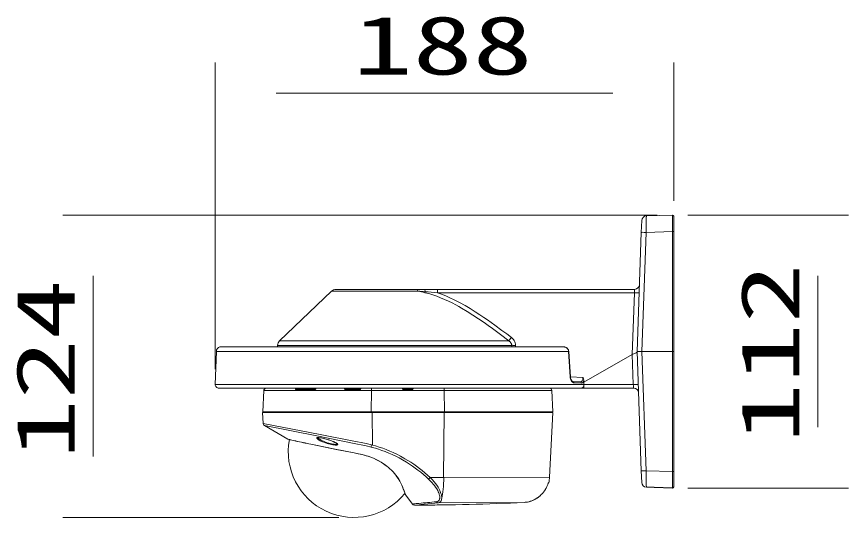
# Model space of a CAD drawing. Units: millimetres on the paper. Extents: x -62 to 65, y -59 to 59.
# Drawn here: x 0.53 to 34.62, y 20.12 to 40.65 of the extents above; entities that cross this region are included whole.
import ezdxf
from ezdxf.enums import TextEntityAlignment as Align

# ---------------------------------------------------------------- set-up
doc = ezdxf.new("R2010")
doc.units = ezdxf.units.MM
doc.layers.add('0-2_GAIKEI', color=4, linetype='Continuous', lineweight=9)
doc.layers.add('0-3_SUNPO', color=7, linetype='Continuous', lineweight=9)
doc.styles.add('ＭＳ ゴシック', font='')
doc.styles.get('ＭＳ ゴシック').set_extended_font_data('MS Gothic')

msp = doc.modelspace()

# ---------------------------------------------------------------- linework, layer by layer
at = {"layer": '0-2_GAIKEI', "color": 7}
for p, q in [((27.409, 32.519), (26.341, 32.482)), ((27.46, 32.469), (27.46, 21.384)), ((26.148, 32.289), (26.131, 31.806)), ((25.96, 26.921), (26.131, 31.806)), ((13.432, 29.397), (11.303, 27.358)), ((17.248, 29.471), (13.618, 29.471)), ((17.248, 29.471), (25.856, 29.471)), ((22.932, 27.115), (8.87, 27.115)), ((11.222, 27.175), (11.219, 27.115)), ((8.713, 26.928), (8.666, 25.576)), ((23.224, 25.885), (23.157, 26.929)), ((25.96, 26.921), (26.131, 22.036)), ((23.224, 25.881), (23.738, 25.863)), ((23.338, 25.684), (23.634, 25.674)), ((23.776, 25.577), (23.773, 25.746)), ((8.816, 25.421), (25.82, 25.421)), ((10.658, 25.326), (10.612, 24.451)), ((10.665, 25.359), (10.675, 25.359)), ((22.463, 25.326), (22.509, 24.451)), ((10.61, 24.421), (22.51, 24.421)), ((10.634, 23.967), (10.61, 24.421)), ((10.612, 24.451), (18.06, 24.451)), ((18.06, 24.451), (22.509, 24.451)), ((22.372, 21.776), (22.51, 24.421)), ((11.637, 23.328), (10.683, 23.886)), ((26.148, 21.553), (26.131, 22.036)), ((22.32, 21.534), (22.32, 21.533)), ((22.334, 21.543), (22.325, 21.543)), ((22.286, 21.446), (22.286, 21.446)), ((26.511, 21.354), (26.341, 21.36)), ((26.511, 21.354), (26.653, 21.349)), ((27.409, 21.323), (26.653, 21.349)), ((27.46, 21.384), (27.46, 21.373)), ((21.519, 20.761), (21.519, 20.761))]:
    msp.add_line(p, q, dxfattribs=at)
at = {"layer": '0-2_GAIKEI'}
for p, q in [((26.153, 26.921), (26.324, 31.806)), ((27.409, 31.844), (26.324, 31.806)), ((27.409, 31.844), (27.409, 21.998)), ((16.975, 29.397), (13.432, 29.397)), ((17.27, 29.374), (17.261, 29.334)), ((17.779, 29.471), (17.779, 29.332)), ((25.845, 29.332), (17.779, 29.332)), ((25.756, 26.804), (25.845, 29.332)), ((25.845, 29.332), (25.856, 29.471)), ((11.303, 27.358), (20.699, 27.358)), ((8.856, 27.113), (22.943, 27.113)), ((20.979, 27.175), (20.979, 27.115)), ((23.149, 26.928), (8.713, 26.928)), ((23.216, 25.883), (23.149, 26.928)), ((25.756, 26.804), (23.78, 25.671)), ((25.756, 26.804), (25.756, 26.804)), ((27.46, 26.921), (25.96, 26.921)), ((25.96, 26.918), (25.96, 26.921)), ((26.153, 26.921), (26.324, 22.036)), ((8.666, 25.576), (23.776, 25.576)), ((23.776, 25.576), (23.776, 25.577)), ((23.776, 25.577), (23.78, 25.577)), ((23.78, 25.671), (23.78, 25.421)), ((10.658, 25.326), (15.069, 25.326)), ((11.975, 25.359), (12.739, 25.359)), ((11.989, 25.371), (12.751, 25.371)), ((12.026, 25.42), (12.028, 25.401)), ((12.028, 25.401), (12.731, 25.401)), ((12.044, 25.401), (12.044, 25.421)), ((12.731, 25.401), (12.044, 25.401)), ((12.731, 25.401), (12.731, 25.421)), ((12.731, 25.371), (12.731, 25.401)), ((12.731, 25.401), (12.731, 25.401)), ((12.781, 25.401), (12.781, 25.401)), ((13.99, 25.401), (13.99, 25.401)), ((14.013, 25.359), (14.582, 25.359)), ((14.02, 25.371), (14.587, 25.371)), ((14.04, 25.401), (14.04, 25.421)), ((14.04, 25.371), (14.04, 25.401)), ((14.04, 25.401), (14.04, 25.401)), ((14.567, 25.401), (14.04, 25.401)), ((14.567, 25.401), (14.567, 25.421)), ((14.567, 25.401), (14.567, 25.401)), ((14.617, 25.401), (14.617, 25.401)), ((15.069, 25.326), (15.061, 24.451)), ((15.069, 25.326), (16.56, 25.326)), ((16.34, 25.42), (16.34, 25.421)), ((16.36, 25.401), (16.36, 25.401)), ((16.759, 25.391), (16.362, 25.391)), ((16.39, 25.371), (16.56, 25.371)), ((16.39, 25.359), (16.56, 25.359)), ((16.731, 25.371), (16.56, 25.371)), ((18.052, 25.326), (16.56, 25.326)), ((16.731, 25.359), (16.731, 25.371)), ((16.761, 25.401), (16.761, 25.401)), ((18.052, 25.326), (22.463, 25.326)), ((18.052, 25.326), (18.06, 24.451)), ((10.64, 24.441), (11.957, 24.441)), ((10.641, 24.421), (10.64, 24.441)), ((12.216, 24.451), (12.216, 24.436)), ((12.56, 24.451), (12.284, 24.451)), ((12.574, 24.441), (14.033, 24.441)), ((14.033, 24.441), (14.032, 24.439)), ((14.058, 24.439), (14.032, 24.439)), ((14.56, 24.441), (15.066, 24.441)), ((15.102, 24.421), (15.114, 23.081)), ((16.56, 24.441), (18.055, 24.441)), ((18.051, 24.421), (18.025, 21.758)), ((18.055, 24.441), (18.055, 24.421)), ((18.055, 24.441), (22.48, 24.441)), ((22.48, 24.421), (22.48, 24.441)), ((22.494, 24.422), (22.494, 24.423)), ((15.114, 23.081), (15.073, 23.092)), ((14.36, 22.766), (14.36, 22.765)), ((15.57, 22.315), (15.568, 22.316)), ((15.827, 22.113), (15.825, 22.115)), ((27.409, 21.998), (26.324, 22.036)), ((17.481, 21.756), (18.025, 21.758)), ((18.025, 21.758), (18.026, 21.758)), ((18.026, 21.758), (18.035, 21.758)), ((18.035, 21.758), (22.372, 21.776)), ((26.653, 21.361), (27.408, 21.335)), ((26.653, 21.361), (26.653, 21.36)), ((26.653, 21.36), (27.409, 21.334)), ((27.459, 21.373), (27.46, 21.373)), ((17.871, 20.959), (17.871, 20.956)), ((17.871, 20.956), (17.871, 20.956)), ((17.951, 20.908), (17.951, 20.908)), ((17.032, 20.64), (16.831, 20.621)), ((17.098, 20.647), (17.032, 20.64)), ((17.804, 20.717), (17.098, 20.647)), ((17.798, 20.629), (17.77, 20.629)), ((17.798, 20.629), (17.916, 20.631)), ((17.804, 20.717), (21.326, 20.735)), ((17.916, 20.63), (17.916, 20.631)), ((18.266, 20.636), (18.384, 20.638)), ((18.384, 20.638), (18.411, 20.638))]:
    msp.add_line(p, q, dxfattribs=at)
for points in [[(26.341, 32.482), (26.341, 32.482), (26.34, 32.482), (26.34, 32.481), (26.339, 32.473), (26.336, 32.402), (26.332, 32.24), (26.324, 31.806)], [(27.409, 32.519), (27.409, 32.519), (27.408, 32.518), (27.408, 32.443), (27.409, 31.844)], [(17.27, 29.374), (17.267, 29.405), (17.263, 29.433), (17.258, 29.455), (17.252, 29.468), (17.25, 29.47), (17.248, 29.471)], [(20.699, 27.358), (20.365, 27.614), (20.028, 27.865), (19.858, 27.988), (19.687, 28.108), (19.459, 28.265), (19.229, 28.417), (18.997, 28.563), (18.766, 28.7), (18.651, 28.766), (18.534, 28.83), (18.378, 28.912), (18.222, 28.989), (18.065, 29.061), (17.905, 29.129), (17.744, 29.191), (17.583, 29.246), (17.422, 29.294), (17.261, 29.334)], [(20.807, 27.495), (20.613, 27.643), (20.418, 27.79), (20.121, 28.007), (19.821, 28.219), (19.67, 28.322), (19.519, 28.423), (19.315, 28.555), (19.111, 28.682), (18.905, 28.803), (18.681, 28.928), (18.569, 28.987), (18.457, 29.044), (18.287, 29.125), (18.118, 29.201), (17.948, 29.27), (17.779, 29.332)], [(20.819, 27.175), (20.818, 27.194), (20.815, 27.213), (20.809, 27.232), (20.802, 27.25), (20.782, 27.284), (20.755, 27.314), (20.728, 27.337), (20.699, 27.358)], [(20.979, 27.175), (20.974, 27.225), (20.963, 27.275), (20.946, 27.322), (20.921, 27.369), (20.891, 27.412), (20.856, 27.451), (20.833, 27.474), (20.807, 27.495)], [(11.222, 27.175), (20.819, 27.175), (20.82, 27.115)], [(22.943, 27.113), (22.961, 27.112), (22.982, 27.109), (23.002, 27.104), (23.023, 27.097), (23.056, 27.082), (23.085, 27.06)], [(25.756, 26.804), (25.799, 25.566), (23.78, 25.566)], [(25.96, 26.918), (25.959, 26.907), (25.954, 26.897), (25.947, 26.887), (25.937, 26.879), (25.925, 26.872), (25.895, 26.859), (25.858, 26.845), (25.818, 26.831), (25.777, 26.814), (25.756, 26.804)], [(23.216, 25.883), (23.221, 25.841), (23.23, 25.801), (23.243, 25.764), (23.259, 25.73), (23.281, 25.697), (23.306, 25.67), (23.332, 25.65), (23.346, 25.644), (23.36, 25.639), (23.379, 25.636), (23.677, 25.626), (23.697, 25.629), (23.716, 25.638), (23.733, 25.655), (23.749, 25.68), (23.762, 25.71), (23.773, 25.746)], [(12.026, 25.42), (12.007, 25.416), (11.989, 25.41), (11.977, 25.403), (11.967, 25.395), (11.96, 25.386), (11.956, 25.376), (11.958, 25.367), (11.963, 25.362), (11.97, 25.359), (11.975, 25.359)], [(12.028, 25.401), (12.012, 25.399), (11.996, 25.396), (11.982, 25.391), (11.977, 25.388), (11.971, 25.384), (11.969, 25.381), (11.97, 25.377), (11.972, 25.375), (11.977, 25.373), (11.989, 25.371)], [(12.739, 25.359), (12.75, 25.36), (12.761, 25.365), (12.773, 25.373), (12.782, 25.384), (12.788, 25.394), (12.795, 25.41), (12.798, 25.418), (12.799, 25.42)], [(13.969, 25.42), (13.968, 25.418), (13.967, 25.413), (13.968, 25.4), (13.971, 25.389), (13.978, 25.377), (13.988, 25.367), (13.999, 25.361), (14.013, 25.359)], [(14.567, 25.371), (14.567, 25.401), (14.04, 25.401)], [(14.582, 25.359), (14.595, 25.361), (14.607, 25.366), (14.617, 25.375), (14.624, 25.385), (14.629, 25.395), (14.633, 25.405), (14.636, 25.418), (14.637, 25.42)], [(16.34, 25.42), (16.341, 25.411), (16.342, 25.403), (16.348, 25.388), (16.352, 25.38), (16.363, 25.368), (16.375, 25.361), (16.39, 25.359), (16.39, 25.371)], [(16.781, 25.421), (16.781, 25.42), (16.78, 25.411), (16.779, 25.403), (16.773, 25.388), (16.768, 25.38), (16.758, 25.368), (16.746, 25.361), (16.731, 25.359), (16.56, 25.359)], [(12.284, 24.451), (12.26, 24.442), (12.247, 24.439), (12.216, 24.436), (11.953, 24.436)], [(11.957, 24.441), (11.962, 24.45), (11.962, 24.451), (11.962, 24.451), (11.963, 24.451)], [(12.555, 24.451), (12.563, 24.45), (12.57, 24.446), (12.574, 24.441), (12.575, 24.439)], [(12.596, 24.421), (12.586, 24.424), (12.578, 24.433), (12.575, 24.439)], [(14.045, 24.451), (14.041, 24.45), (14.037, 24.448), (14.033, 24.441)], [(14.06, 24.44), (14.067, 24.448), (14.075, 24.451)], [(16.56, 24.441), (15.066, 24.441), (15.066, 24.421)], [(10.634, 23.967), (12.973, 23.513), (14.353, 23.246)], [(10.683, 23.886), (12.83, 23.458), (14.36, 23.156)], [(13.252, 23.319), (13.127, 23.354), (13.066, 23.368), (13.008, 23.38), (12.957, 23.389), (12.912, 23.394), (12.887, 23.395), (12.866, 23.394), (12.849, 23.391), (12.835, 23.385), (12.831, 23.38), (12.829, 23.375), (12.83, 23.369), (12.832, 23.363), (12.839, 23.352), (12.85, 23.341), (12.871, 23.324), (12.897, 23.306), (12.933, 23.284), (12.974, 23.263), (13.063, 23.222), (13.156, 23.186), (13.252, 23.154)], [(13.252, 23.318), (13.122, 23.354), (13.018, 23.378), (12.948, 23.389), (12.901, 23.393), (12.876, 23.392), (12.863, 23.389)], [(12.871, 23.391), (12.877, 23.379), (12.889, 23.367), (12.904, 23.353), (12.922, 23.339), (12.967, 23.31), (13.007, 23.287), (13.049, 23.265), (13.102, 23.241), (13.157, 23.218), (13.26, 23.181), (13.318, 23.163), (13.375, 23.148), (13.426, 23.136), (13.476, 23.126), (13.538, 23.117), (13.594, 23.113), (13.618, 23.114), (13.639, 23.117), (13.651, 23.121), (13.66, 23.127), (13.664, 23.131), (13.666, 23.137)], [(13.252, 23.154), (13.314, 23.137), (13.375, 23.121), (13.429, 23.109), (13.483, 23.099), (13.532, 23.092), (13.579, 23.088), (13.61, 23.086), (13.638, 23.087), (13.658, 23.09), (13.673, 23.095), (13.682, 23.1), (13.686, 23.106), (13.688, 23.114), (13.683, 23.124), (13.674, 23.136), (13.659, 23.148), (13.628, 23.169), (13.588, 23.19), (13.544, 23.212), (13.491, 23.234), (13.435, 23.256), (13.317, 23.298), (13.252, 23.319)], [(13.252, 23.318), (13.386, 23.274), (13.496, 23.232), (13.572, 23.197), (13.62, 23.172), (13.65, 23.152), (13.666, 23.136)], [(15.073, 23.092), (14.856, 23.144), (14.712, 23.175), (14.424, 23.233), (14.353, 23.246)], [(14.36, 22.766), (13.626, 22.908), (12.908, 23.053), (12.582, 23.121)], [(15.064, 23.002), (14.853, 23.054), (14.712, 23.085), (14.43, 23.142), (14.36, 23.156)], [(16.51, 22.379), (16.34, 22.48), (16.202, 22.556), (16.063, 22.629), (15.922, 22.696), (15.78, 22.759), (15.639, 22.817), (15.499, 22.869), (15.358, 22.917), (15.231, 22.956), (15.104, 22.992), (15.104, 22.992), (15.104, 22.992), (15.067, 23.001), (15.067, 23.002), (15.064, 23.002)], [(16.56, 22.456), (16.445, 22.526), (16.395, 22.555), (16.254, 22.633), (16.111, 22.707), (15.966, 22.776), (15.821, 22.84), (15.676, 22.899), (15.531, 22.953), (15.385, 23.002), (15.235, 23.048), (15.114, 23.081)], [(14.36, 22.766), (14.537, 22.73), (14.624, 22.711), (14.779, 22.672), (14.855, 22.65), (14.931, 22.627), (15.042, 22.588), (15.15, 22.544), (15.256, 22.496), (15.359, 22.444), (15.467, 22.382), (15.57, 22.315)], [(16.074, 21.847), (16.133, 21.765), (16.187, 21.684), (16.234, 21.602), (16.277, 21.519), (16.315, 21.439), (16.353, 21.35), (16.374, 21.295), (16.41, 21.198), (16.433, 21.131), (16.464, 21.044)], [(26.341, 21.36), (26.341, 21.36), (26.34, 21.36), (26.34, 21.361), (26.339, 21.37), (26.336, 21.44), (26.332, 21.602), (26.324, 22.036)], [(27.409, 21.998), (27.408, 21.438), (27.408, 21.335)], [(17.411, 21.691), (17.466, 21.638), (17.52, 21.583), (17.563, 21.536), (17.606, 21.487), (17.654, 21.427), (17.701, 21.364), (17.747, 21.294), (17.791, 21.217), (17.811, 21.175), (17.83, 21.13), (17.842, 21.098), (17.852, 21.064), (17.862, 21.027)], [(17.481, 21.756), (17.562, 21.671), (17.642, 21.578), (17.695, 21.51), (17.748, 21.438), (17.799, 21.36), (17.848, 21.273), (17.871, 21.226), (17.893, 21.176), (17.92, 21.103), (17.937, 21.041), (17.946, 20.993), (17.95, 20.964), (17.951, 20.938), (17.951, 20.908)], [(26.653, 21.361), (26.607, 21.361), (26.579, 21.36), (26.531, 21.356), (26.511, 21.354)], [(26.653, 21.36), (26.581, 21.359), (26.527, 21.355), (26.511, 21.354)], [(17.871, 20.931), (17.868, 20.897), (17.864, 20.877), (17.86, 20.865), (17.846, 20.832), (17.84, 20.823), (17.83, 20.809), (17.814, 20.793), (17.798, 20.782), (17.783, 20.774), (17.77, 20.769), (17.749, 20.763), (17.729, 20.76)], [(17.951, 20.908), (17.948, 20.869), (17.943, 20.847), (17.939, 20.834), (17.925, 20.798), (17.919, 20.788), (17.908, 20.773), (17.893, 20.756), (17.876, 20.742), (17.861, 20.733), (17.847, 20.727), (17.824, 20.72), (17.804, 20.717)], [(17.916, 20.63), (17.836, 20.629), (17.77, 20.629), (17.769, 20.629), (17.77, 20.629), (17.798, 20.629)], [(18.384, 20.638), (18.409, 20.638), (18.412, 20.638), (18.409, 20.638), (18.392, 20.638), (18.285, 20.636), (18.266, 20.636)]]:
    msp.add_lwpolyline(points, dxfattribs=at)
at = {"layer": '0-2_GAIKEI', "color": 7}
for points in [[(22.932, 27.115), (22.969, 27.112), (23.009, 27.104), (23.046, 27.09), (23.076, 27.072), (23.088, 27.063)], [(23.157, 26.929), (23.152, 26.961), (23.14, 26.995), (23.123, 27.024), (23.099, 27.053), (23.088, 27.063)], [(23.338, 25.684), (23.323, 25.688), (23.306, 25.698), (23.285, 25.717), (23.264, 25.746), (23.245, 25.785), (23.233, 25.826), (23.225, 25.871), (23.224, 25.885)], [(23.634, 25.674), (23.655, 25.677), (23.675, 25.686), (23.693, 25.701), (23.709, 25.723), (23.721, 25.749), (23.73, 25.778), (23.736, 25.811), (23.737, 25.837), (23.738, 25.863)], [(23.776, 25.576), (23.775, 25.544), (23.769, 25.513), (23.759, 25.485), (23.745, 25.461), (23.729, 25.443), (23.711, 25.43), (23.691, 25.422), (23.678, 25.421)], [(23.773, 25.746), (23.768, 25.782), (23.759, 25.815), (23.744, 25.849), (23.738, 25.863)], [(10.675, 25.359), (10.675, 25.359), (10.675, 25.359), (10.677, 25.362), (10.687, 25.378), (10.694, 25.387), (10.714, 25.404), (10.737, 25.415), (10.76, 25.42)], [(10.76, 25.42), (10.734, 25.414), (10.71, 25.401), (10.69, 25.382), (10.678, 25.364)], [(10.76, 25.42), (10.733, 25.414), (10.709, 25.4), (10.689, 25.38), (10.682, 25.371)], [(14.36, 22.765), (13.52, 22.929), (12.787, 23.077), (12.587, 23.119)], [(14.36, 22.765), (14.525, 22.732), (14.689, 22.695), (14.809, 22.663), (14.927, 22.628), (15.043, 22.587), (15.155, 22.542), (15.264, 22.492), (15.37, 22.438), (15.471, 22.379), (15.568, 22.316)], [(16.071, 21.85), (16.116, 21.789), (16.157, 21.728), (16.195, 21.668), (16.229, 21.609), (16.26, 21.551), (16.313, 21.44), (16.356, 21.338), (16.405, 21.209), (16.451, 21.075), (16.459, 21.053), (16.464, 21.044)], [(22.286, 21.446), (22.296, 21.472), (22.319, 21.533), (22.324, 21.542), (22.324, 21.543), (22.325, 21.543), (22.325, 21.543)], [(22.32, 21.534), (22.294, 21.466), (22.286, 21.446)], [(16.442, 21.102), (16.459, 21.053), (16.464, 21.044)], [(16.464, 21.044), (16.561, 20.916), (16.75, 20.662)], [(21.519, 20.761), (21.606, 20.787), (21.687, 20.819), (21.769, 20.86), (21.841, 20.903), (21.897, 20.941), (21.96, 20.99), (21.98, 21.007)], [(21.98, 21.007), (21.931, 20.967), (21.856, 20.912), (21.776, 20.864), (21.695, 20.823), (21.612, 20.789), (21.528, 20.763), (21.519, 20.761)]]:
    msp.add_lwpolyline(points, dxfattribs=at)
for centre, radius, start, end in [((26.348, 32.282), 0.2, 92, 178), ((27.41, 32.469), 0.05, 0, 92), ((25.856, 29.671), 0.2, 270, 358), ((13.618, 29.203), 0.268, 90, 133.7546), ((11.487, 27.166), 0.266, 133.7546, 178), ((8.913, 26.921), 0.2, 106.4505, 178), ((8.87, 27.065), 0.05, 90, 106.4505), ((8.816, 25.571), 0.15, 178, 270), ((10.758, 25.321), 0.1, 157.983, 176.9891), ((10.683, 25.351), 0.02, 93.0679, 157.9757), ((10.771, 25.321), 0.1, 90, 95.9778), ((22.363, 25.321), 0.1, 3, 90), ((10.734, 23.973), 0.1, 183, 239.6369), ((11.652, 23.354), 0.0301, 239.665, 257.331), ((22.732, 72.062), 49.983, 257.185, 257.5709), ((14.36, 22.821), 2.7, 169.5506, 320.4427), ((25.391, 84.179), 62.389, 257.5811, 258.15667), ((14.201, 20.309), 2.429, 48.037, 55.7427), ((14.513, 20.649), 1.967, 37.6478, 48.1723), ((22.305, 21.551), 0.03, 289.4126, 344.6991), ((22.296, 21.551), 0.03, 321.1022, 344.7312), ((21.273, 21.833), 1.1, 344.6994, 357), ((26.348, 21.56), 0.2, 182, 268), ((21.254, 21.84), 1.105, 311.0827, 339.0874), ((21.254, 21.84), 1.105, 311.074, 339.0788), ((21.254, 21.84), 1.105, 311.0741, 339.0787), ((27.41, 21.373), 0.05, 268, 0), ((16.83, 20.721), 0.1, 216.5053, 270), ((16.56, 120.621), 100, 270.15493, 272.73135), ((21.273, 21.833), 1.1, 272.7314, 282.8951)]:
    msp.add_arc(centre, radius, start, end, dxfattribs=at)
at = {"layer": '0-2_GAIKEI'}
for centre, radius, start, end in [((14.198, 15.915), 13.765, 77.1414, 78.3604), ((22.136, 94.137), 64.946, 265.44172, 265.7028), ((13.698, -17.716), 47.225, 85.0427, 85.6622), ((20.914, 30.64), 3.466, 268.4267, 271.0626), ((22.932, 27.08), 0.0349, 70.2664, 90), ((23.073, 27.071), 0.016, 317.7613, 332.3393), ((23.149, 26.957), 0.0294, 270, 287.3044), ((23.216, 25.911), 0.0281, 270, 287.4685), ((12.044, 25.276), 0.145, 90, 97.0344), ((12.044, 25.263), 0.138, 90, 96.441), ((12.76, 23.235), 2.167, 89.4474, 90.7693), ((12.76, 26.845), 1.445, 268.8462, 270.829), ((12.751, 25.401), 0.03, 270, 0), ((12.801, 25.401), 0.02, 90, 180), ((12.801, 25.4), 0.0199, 94.9259, 180), ((12.801, 25.419), 0.0025, 90, 146.5548), ((13.97, 25.419), 0.0016, 90, 180), ((13.97, 25.4), 0.0199, 0, 93.6208), ((13.97, 25.401), 0.02, 0, 90), ((14.011, 23.235), 2.167, 89.2307, 90.5526), ((14.02, 25.401), 0.03, 180, 270), ((14.011, 26.845), 1.445, 269.171, 271.1538), ((14.596, 26.845), 1.445, 268.8462, 270.829), ((14.597, 23.235), 2.167, 89.4474, 90.7693), ((14.587, 25.401), 0.03, 270, 0), ((14.637, 25.401), 0.02, 90, 180), ((14.637, 25.4), 0.0199, 90, 180), ((14.638, 25.42), 0.0015, 90, 180), ((16.34, 25.401), 0.02, 0, 90), ((16.34, 25.401), 0.0199, 0, 90), ((16.39, 25.401), 0.03, 180, 270), ((16.731, 25.401), 0.03, 270, 0), ((16.781, 25.401), 0.0199, 90, 180), ((16.781, 25.401), 0.02, 90, 180), ((25.82, 25.221), 0.2, 2, 90), ((10.631, 24.441), 0.01, 0, 90), ((11.931, 24.446), 0.0246, 270, 337.3301), ((11.98, 24.424), 0.0292, 142.8377, 154.7248), ((14.006, 24.449), 0.0276, 270, 339.8584), ((14.033, 24.451), 0.03, 270, 337.6862), ((14.076, 24.432), 0.0189, 90, 158.8465), ((14.059, 24.441), 0.0024, 270, 312.0886), ((14.538, 24.421), 0.03, 30, 90), ((14.59, 24.451), 0.03, 210, 270), ((22.49, 24.441), 0.01, 90, 180), ((22.483, 24.406), 0.0191, 54.7788, 100.4744), ((22.497, 24.487), 0.0656, 254.5532, 270), ((23.131, 24.485), 0.641, 183.0104, 185.6227), ((22.498, 24.427), 0.0057, 235.5579, 270), ((22.667, 71.666), 49.581, 257.1457, 257.5366), ((25.296, 83.61), 61.81, 257.54701, 258.13034), ((14.2, 20.308), 2.43, 47.9825, 55.6977), ((13.425, 17.403), 5.855, 47.0882, 58.2007), ((13.351, 17.278), 6.092, 47.3178, 58.2121), ((14.51, 20.644), 1.973, 37.5903, 48.1354), ((27.41, 21.384), 0.05, 268.0133, 0), ((27.411, 21.385), 0.0496, 267.1247, 0), ((17.432, 20.935), 0.44, 3.1017, 12.0969), ((17.538, 20.942), 0.333, 358.1469, 2.3846), ((17.205, 18.057), 2.644, 95.5815, 99.9166), ((17.373, 16.451), 4.259, 94.8361, 95.7254), ((6.576, 138.828), 118.593, 275.04956, 275.39647), ((16.56, 120.651), 100.029, 270.77639, 270.97695)]:
    msp.add_arc(centre, radius, start, end, dxfattribs=at)
for centre, major_axis, ratio, start_param, end_param in [((26.331, 31.799), (-0.2, 0.007), 0.033683, 4.748472, 6.283185), ((27.41, 31.842), (0.05, 0), 0.034921, 6.283185, 7.888867), ((16.95, 29.203), (0, 0.268), 0.132455, 5.519523, 6.283185), ((25.845, 29.34), (0.2, -0.007), 0.039162, 4.713757, 6.283185), ((20.807, 27.502), (-0.122, -0.158), 0.023949, 0.440755, 1.539767), ((22.928, 26.921), (0.221, -0.015), 0.903747, 0.11341, 0.844737), ((23.336, 25.634), (-0.0018, -0.05), 0.863561, 1.635855, 3.141593), ((23.632, 25.624), (-0.0018, -0.05), 0.901353, 1.637172, 3.141593), ((25.808, 25.559), (-0.2, -0.007), 0.036391, 3.141593, 4.75362), ((11.989, 25.351), (0, -0.02), 0.757202, 3.141593, 4.327992), ((12.751, 25.351), (0, 0.02), 0.615505, 6.283185, 7.469585), ((14.02, 25.351), (0, -0.02), 0.3795, 3.141593, 4.327992), ((14.587, 25.351), (0, 0.02), 0.273939, 6.283185, 7.469585), ((15.087, 25.321), (0, 0.1), 0.183485, 0, 1.518436), ((18.033, 25.321), (0, 0.1), 0.183485, 4.76475, 6.283203), ((25.807, 25.571), (0.012, -0.15), 0.056277, 4.742699, 6.278585), ((14.033, 24.451), (0, -0.03), 0.927184, 0, 1.15928), ((15.064, 24.441), (0, -0.01), 0.183486, 1.588201, 3.139607), ((18.057, 24.441), (0, -0.01), 0.18349, 3.141593, 4.694936), ((22.464, 24.419), (0.0299, 0.003), 0.524244, 0.013056, 0.94878), ((15.091, 23.097), (-0.0255, -0.0967), 0.164663, 4.809794, 6.114603), ((26.331, 22.043), (0.2, 0.007), 0.033683, 3.141593, 4.676306), ((27.41, 22), (0.05, 0), 0.034921, 4.677504, 6.283185), ((17.472, 21.761), (-0.0684, -0.073), 0.100734, 0.363683, 1.593427), ((17.833, 21.816), (0.005, -1.1), 0.183251, 0.598988, 1.517369), ((26.655, 21.399), (0.0018, 0.05), 0.034878, 3.141593, 3.824947), ((27.41, 21.384), (-0.0017, -0.05), 0.034879, 6.095611, 6.283185), ((27.41, 21.373), (0.0018, 0.05), 0.034878, 3.141593, 3.831097), ((17.802, 20.817), (0.0099, -0.0995), 0.89956, 5.2247, 6.187005), ((16.56, 119.892), (99.649, 0), 0.996195, 4.725991, 4.729505), ((16.56, 119.857), (99.615, 0), 0.996195, 4.725996, 4.729511), ((18.265, 20.666), (0, 0.03), 0.001492, 2.941738, 3.141056)]:
    msp.add_ellipse(centre, major_axis=major_axis, ratio=ratio, start_param=start_param, end_param=end_param, dxfattribs=at)
at = {"layer": '0-2_GAIKEI', "color": 7}
for centre, major_axis, ratio, start_param, end_param in [((10.693, 25.351), (0, 0.02), 0.998225, 0.820399, 1.1864), ((21.519, 21.545), (0.689, 0.615), 0.766721, 4.11224, 4.69754)]:
    msp.add_ellipse(centre, major_axis=major_axis, ratio=ratio, start_param=start_param, end_param=end_param, dxfattribs=at)
at = {"layer": '0-3_SUNPO'}
for p, q in [((8.666, 26.201), (8.666, 38.768)), ((27.46, 33.094), (27.46, 38.768)), ((11.166, 37.518), (24.96, 37.518)), ((26.784, 32.519), (2.416, 32.519)), ((28.033, 32.519), (34.617, 32.519)), ((3.666, 30.019), (3.666, 22.621)), ((33.367, 30.019), (33.367, 23.823)), ((28.034, 21.323), (34.617, 21.323)), ((13.735, 20.121), (2.416, 20.121))]:
    msp.add_line(p, q, dxfattribs=at)

# ---------------------------------------------------------------- texts
at = {"layer": '0-3_SUNPO', "style": 'ＭＳ ゴシック', "width": 1.5}
msp.add_text('188', height=2.405, dxfattribs=at).set_placement((14.313, 37.556), align=Align.BOTTOM_LEFT)
for s, p in [('112', (33.33, 23.171)), ('124', (3.628, 22.511))]:
    msp.add_text(s, height=2.405, rotation=90, dxfattribs=at).set_placement(p, align=Align.BOTTOM_LEFT)

doc.saveas('drawing.dxf')
